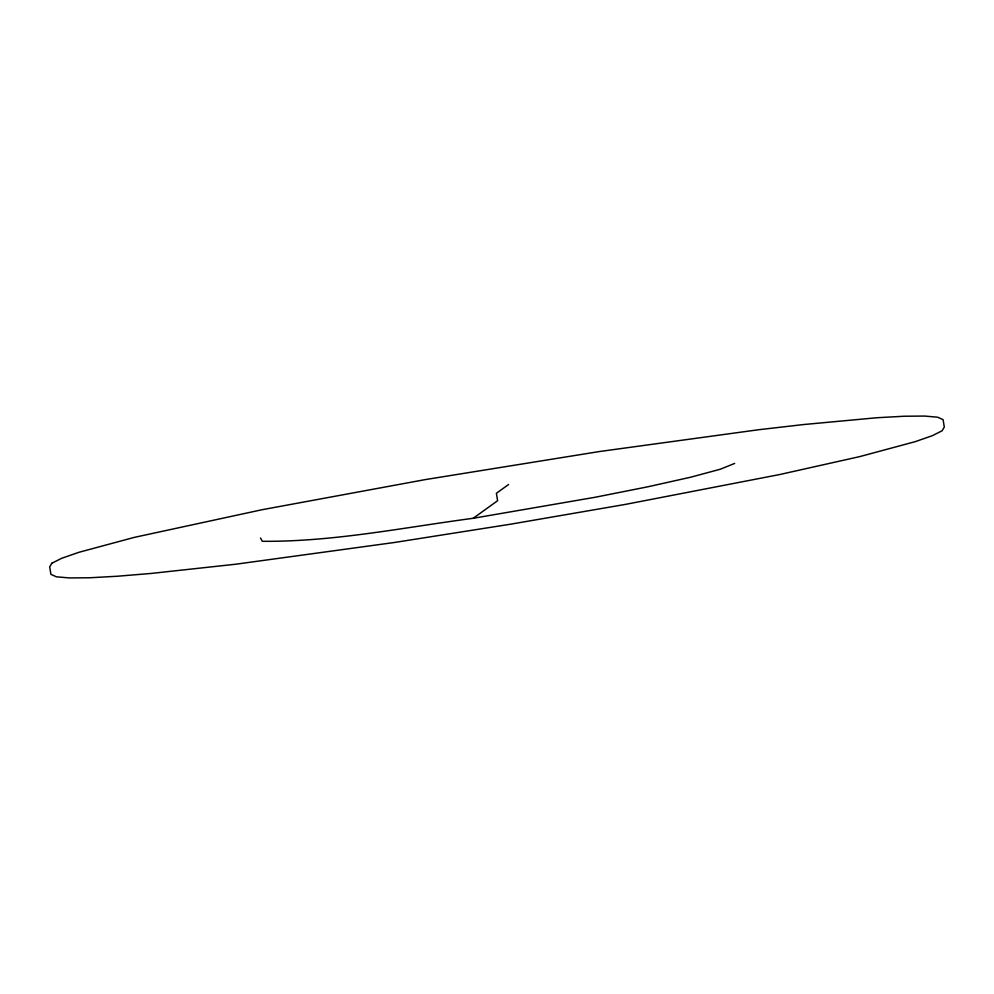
<?xml version="1.0" encoding="UTF-8"?>
<svg xmlns="http://www.w3.org/2000/svg" width="994" height="994" viewBox="0 0 994 994"><rect width="100%" height="100%" fill="white"/><g stroke="black" fill="none" stroke-linecap="round" stroke-linejoin="round"><path stroke-width="1.49" d="M508.593 484.5L496.391 493.285L497.609 500.715L473.206 518.284C403.216 527.566 333.127 541.916 262.292 541.295L260.527 538.015M734.69 463.415L720.29 469.23L690.731 477.195L648.001 486.762L595.021 497.286L473.206 518.284M51.874 563.225L49.7 566.928L50.918 574.358L56.397 576.806L69.418 577.936L89.771 577.762L117.093 576.259L150.939 573.463L235.727 564.219L394.233 542.513L510.27 524.248L625.45 504.393L779.582 474.56L859.698 456.619L915.139 441.684L932.36 435.683L942.126 430.775L944.3 427.072L943.082 419.642L937.603 417.194L924.582 416.064L904.229 416.237L876.907 417.741L803.301 424.575L758.273 429.781L599.767 451.487L425.531 479.555L262.081 509.723L134.302 537.381L78.861 552.316L61.64 558.317L51.874 563.225"/></g></svg>
